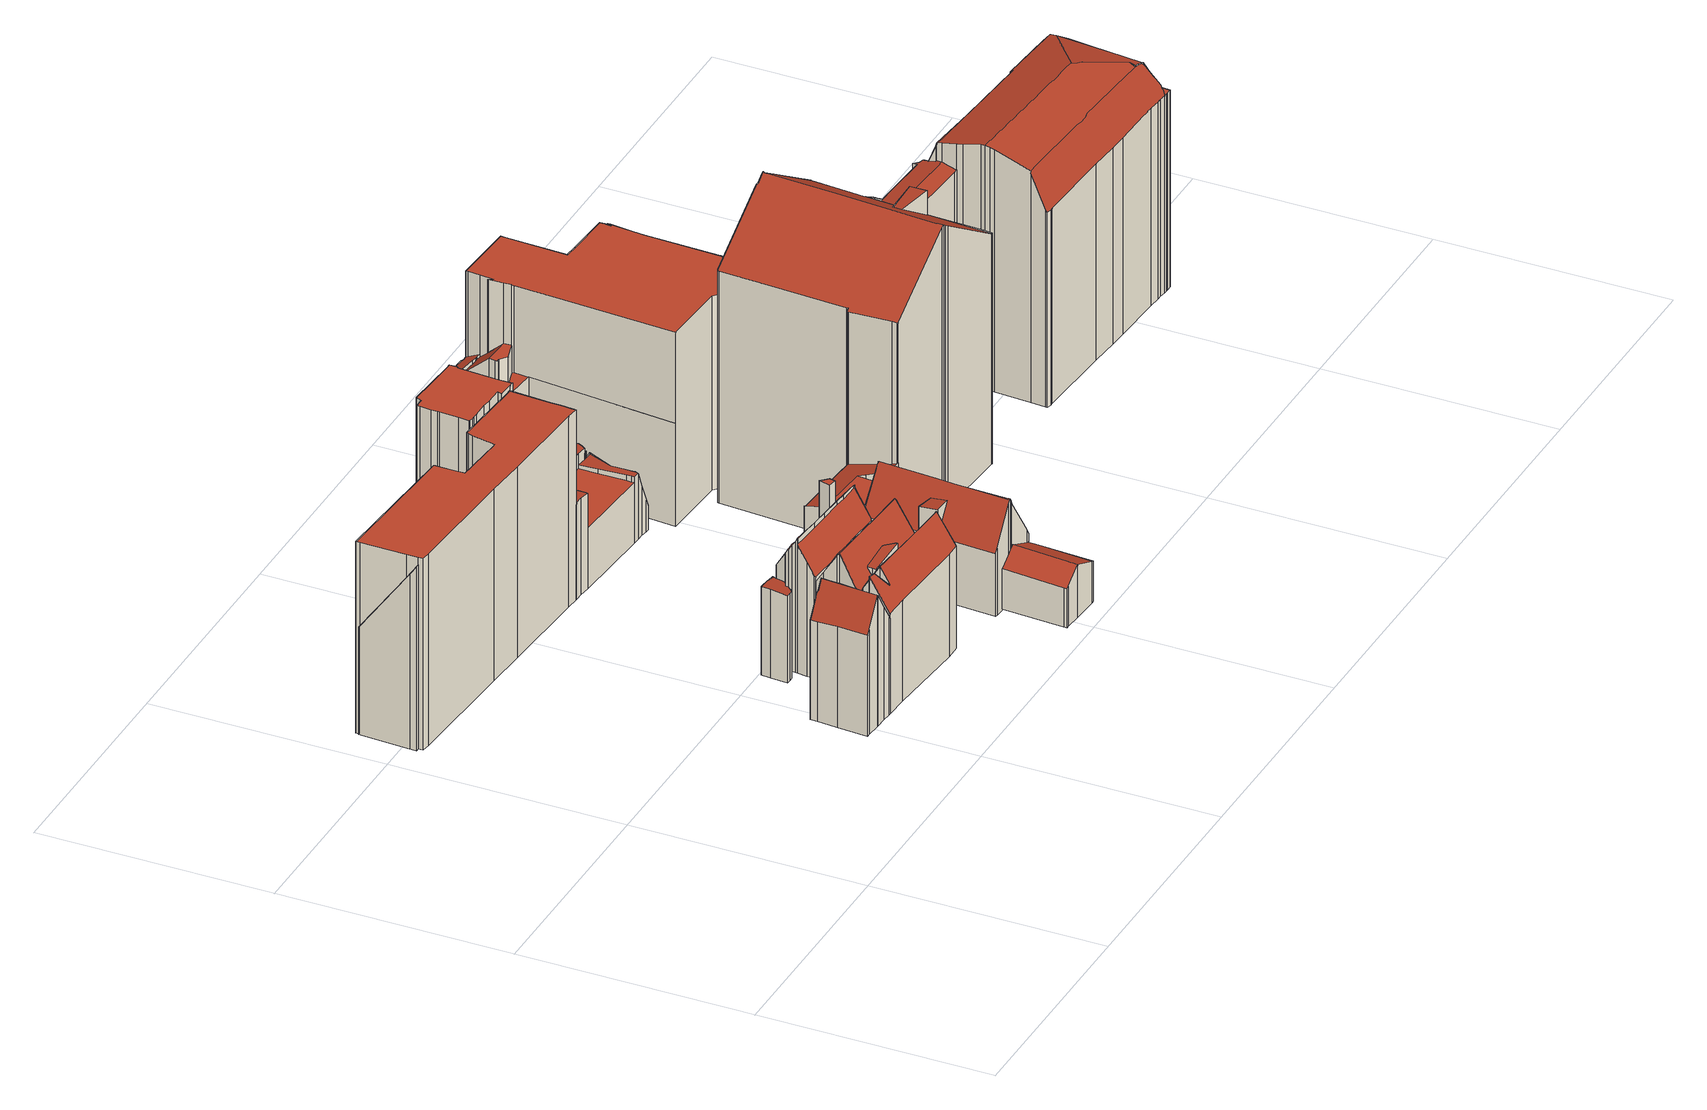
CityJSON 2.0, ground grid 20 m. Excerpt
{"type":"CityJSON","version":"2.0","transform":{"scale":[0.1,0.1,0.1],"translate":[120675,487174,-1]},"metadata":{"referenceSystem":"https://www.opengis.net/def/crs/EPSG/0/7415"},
"CityObjects":{
"building1":{"type":"Building","attributes":{"dak_type":"slanted","data_area":13.94,"data_coverage":0.795,"geconstateerd":false,"gid":17594524,"h_dak_50p":10.82,"h_dak_70p":11.38,"h_dak_max":12.12,"h_dak_min":8.92,"h_maaiveld":0.424,"kas_warenhuis":false,"lod11_replace":false,"ondergronds_type":"above ground","oorspronkelijkbouwjaar":1755,"pw_actueel":"yes","pw_bron":"ahn3","reconstructie_methode":"tudelft3d-geoflow","reconstruction_skipped":false,"rmse_lod12":1,"rmse_lod13":0.978,"rmse_lod22":0.0423,"rn":1,"status":"Pand in gebruik","t_run":55.13,"val3dity_codes_lod12":"[]","val3dity_codes_lod13":"[]","val3dity_codes_lod22":"[]"},"children":["building1-1"]},
"building1-1":{"type":"BuildingPart","parents":["building1"],"geometry":[{"type":"Solid","lod":"2.2","boundaries":[[[[0,1,2,3,4,5,6,7,8,9,10,11,12,13,14,15,16,17]],[[18,17,16,19]],[[20,2,1,21]],[[22,15,14,23]],[[19,16,15,22]],[[24,13,12,25]],[[26,0,17,18]],[[23,14,13,24]],[[27,9,8,28]],[[29,10,9,27]],[[30,11,10,29]],[[25,12,11,30]],[[28,8,7,31]],[[31,7,6,32]],[[32,6,5,33]],[[33,5,4,34]],[[34,4,3,35]],[[35,3,2,20]],[[21,1,0,26]],[[21,26,18,19,22,23,24,36,37,38,34,35,20]],[[27,28,31,32,33,34,38,37,36,24,25,30,29]]]],"semantics":{"surfaces":[{"type":"GroundSurface"},{"type":"WallSurface","on_footprint_edge":true},{"type":"RoofSurface"}],"values":[[0,1,1,1,1,1,1,1,1,1,1,1,1,1,1,1,1,1,1,2,2]]}}]},
"building2":{"type":"Building","attributes":{"dak_type":"slanted","data_area":24.64,"data_coverage":0.766,"geconstateerd":false,"gid":17594680,"h_dak_50p":10.71,"h_dak_70p":11.24,"h_dak_max":12.37,"h_dak_min":9.27,"h_maaiveld":0.429,"kas_warenhuis":false,"lod11_replace":false,"ondergronds_type":"above ground","oorspronkelijkbouwjaar":1755,"pw_actueel":"yes","pw_bron":"ahn3","reconstructie_methode":"tudelft3d-geoflow","reconstruction_skipped":false,"rmse_lod12":0.912,"rmse_lod13":0.94,"rmse_lod22":0.0716,"rn":1,"status":"Pand in gebruik","t_run":80.35,"val3dity_codes_lod12":"[]","val3dity_codes_lod13":"[]","val3dity_codes_lod22":"[]"},"children":["building2-1"]},
"building2-1":{"type":"BuildingPart","parents":["building2"],"geometry":[{"type":"Solid","lod":"2.2","boundaries":[[[[39,40,41,1,17,42,43,44,45,46,47,48,49,50,51,52,53,54,55]],[[56,48,47,57]],[[58,54,53,59]],[[60,17,1,61]],[[62,42,17,60]],[[59,53,52,63]],[[64,43,42,62]],[[65,44,43,64]],[[66,41,40,67]],[[67,40,39,68]],[[69,55,54,58]],[[63,52,51,70]],[[71,49,48,56]],[[61,1,41,66]],[[68,39,55,69]],[[57,47,46,72]],[[72,46,45,73]],[[70,51,50,74]],[[74,50,49,71]],[[73,45,44,65]],[[69,58,75,76,77,78,73,65,64,62,60,61,66,67,68]],[[73,78,77,76,75,58,59,63,70,74,71,56,57,72]]]],"semantics":{"surfaces":[{"type":"GroundSurface"},{"type":"WallSurface","on_footprint_edge":true},{"type":"RoofSurface"}],"values":[[0,1,1,1,1,1,1,1,1,1,1,1,1,1,1,1,1,1,1,1,2,2]]}}]},
"building3":{"type":"Building","attributes":{"dak_type":"slanted","data_area":178.9,"data_coverage":0.889,"geconstateerd":false,"gid":16992023,"h_dak_50p":17.46,"h_dak_70p":17.53,"h_dak_max":18.12,"h_dak_min":3.42,"h_maaiveld":0.477,"kas_warenhuis":false,"lod11_replace":false,"ondergronds_type":"above ground","oorspronkelijkbouwjaar":1896,"pw_actueel":"yes","pw_bron":"ahn3","reconstructie_methode":"tudelft3d-geoflow","reconstruction_skipped":false,"rmse_lod12":7,"rmse_lod13":1.28,"rmse_lod22":0.484,"rn":1,"status":"Pand in gebruik","t_run":254.71,"val3dity_codes_lod12":"[]","val3dity_codes_lod13":"[]","val3dity_codes_lod22":"[]"},"children":["building3-1"]},
"building3-1":{"type":"BuildingPart","parents":["building3"],"geometry":[{"type":"Solid","lod":"2.2","boundaries":[[[[79,80,81,82,83,84,85,86,87,88,89,90,91,92,93,94,95,96,97,98,99,100,101,102,103,104,105,106,107,108,109,110,111,112,113]],[[114,115,116,117]],[[118,91,90,119]],[[120,80,79,121]],[[122,123,124,125]],[[126,82,81,127]],[[128,102,101,129]],[[130,103,102,128,131]],[[132,85,84,133]],[[134,135,136,137]],[[129,101,100,138]],[[139,99,98,140]],[[141,83,82,126]],[[133,84,83,141]],[[142,106,105,143]],[[144,145,109,108,146]],[[143,105,104,147]],[[148,149,150,151]],[[149,152,153,154]],[[155,156,157,158]],[[156,92,91,118]],[[158,157,152,149,148]],[[159,160,161,162]],[[163,164,145,144]],[[165,166,88,87,167]],[[168,169,170,121,171]],[[127,81,80,120]],[[172,173,174,175]],[[167,87,86,176]],[[115,177,178,179]],[[179,178,180,181]],[[119,90,89,160,159]],[[182,111,110,183]],[[175,174,183,184]],[[184,183,110,109,145]],[[185,186,187]],[[186,185,188,180]],[[181,180,188,170,169]],[[117,116,169,168]],[[171,121,79,113,189]],[[189,113,112,190]],[[191,192,193,194]],[[195,196,192,191]],[[197,198,196,195]],[[199,107,106,142]],[[200,199,198,197]],[[146,108,107,199,200]],[[201,97,96,202]],[[203,140,98,97,201]],[[138,100,99,139]],[[131,128,204,205]],[[202,96,95,206]],[[194,193,135,134]],[[207,208,209,210]],[[211,210,209,164,163]],[[212,213,214,215,216]],[[217,218,213,212]],[[216,215,177,115,114]],[[190,112,111,182,219]],[[215,214,220,221]],[[222,223,173,172]],[[162,161,223,222]],[[224,225,226,227]],[[227,226,166,165]],[[160,89,88,166]],[[176,86,85,132]],[[154,153,228,229]],[[125,124,147,230]],[[151,150,210,211]],[[231,93,92,156,155]],[[229,228,208,207]],[[137,136,123,122]],[[221,220,225,224]],[[206,95,94,232]],[[233,234,218,217]],[[232,94,93,231]],[[219,182,234,233]],[[205,204,140,203]],[[230,147,104,103,130]],[[169,116,115,179,181]],[[215,221,224,227,165,167,235,236,187,186,180,178,177]],[[209,208,228,153,152,157,156,118,119,159,162,222,172,175,184,145,164]],[[148,151,211,163,144,146,200,197,195,191,194,134,137,122,125,230,130,131,205,203,201,202,206,232,231,155,158]],[[229,207,210,150,149,154]],[[123,136,135,193,192,196,198,199,142,143,147,124]],[[235,167,176,132,133,141,126,127,120,121,170,188,185,187,236]],[[233,217,212,216,114,117,168,171,189,190,219]],[[234,182,183,174,173,223,161,160,166,226,225,220,214,213,218]],[[129,138,139,140,204,128]]]],"semantics":{"surfaces":[{"type":"GroundSurface"},{"type":"WallSurface","on_footprint_edge":false},{"type":"WallSurface","on_footprint_edge":true},{"type":"RoofSurface"}],"values":[[0,1,2,2,1,2,2,2,2,1,2,2,2,2,2,2,2,1,1,1,2,1,1,1,2,1,2,1,2,1,1,2,2,1,2,1,1,1,1,2,2,1,1,1,2,1,2,2,2,2,1,2,1,1,1,1,1,1,2,1,1,1,1,1,2,2,1,1,1,2,1,1,1,2,1,2,1,1,2,3,3,3,3,3,3,3,3,3,3]]}}]},
"building4":{"type":"Building","attributes":{"dak_type":"slanted","data_area":28.45,"data_coverage":0.804,"geconstateerd":false,"gid":17594684,"h_dak_50p":10.54,"h_dak_70p":11.19,"h_dak_max":13.44,"h_dak_min":9.21,"h_maaiveld":0.404,"kas_warenhuis":false,"lod11_replace":false,"ondergronds_type":"above ground","oorspronkelijkbouwjaar":1755,"pw_actueel":"yes","pw_bron":"ahn3","reconstructie_methode":"tudelft3d-geoflow","reconstruction_skipped":false,"rmse_lod12":0.999,"rmse_lod13":0.945,"rmse_lod22":0.285,"rn":1,"status":"Pand in gebruik","t_run":86.19,"val3dity_codes_lod12":"[]","val3dity_codes_lod13":"[]","val3dity_codes_lod22":"[]"},"children":["building4-1"]},
"building4-1":{"type":"BuildingPart","parents":["building4"],"geometry":[{"type":"Solid","lod":"2.2","boundaries":[[[[50,237,238,239,240,241,242,243,244,245,246,247,248,249,250,251,252,53,52,253,254,51,255,256]],[[257,250,249,258]],[[259,248,247,260]],[[261,237,50,262]],[[262,50,256,263]],[[264,52,53,265]],[[260,247,246,266]],[[267,253,52,264]],[[268,252,251,269]],[[270,241,240,271]],[[271,240,239,272]],[[258,249,248,259]],[[273,254,253,267]],[[265,53,252,268]],[[269,251,250,257]],[[274,238,237,261]],[[275,276,277,278]],[[279,242,241,270]],[[266,246,245,280]],[[272,239,238,274]],[[281,282,283]],[[282,281,276,275]],[[284,244,243,285]],[[280,245,244,284]],[[285,243,242,279]],[[263,256,255,277]],[[286,287,288,289]],[[290,291,292]],[[289,288,291,290]],[[287,51,254,273]],[[278,277,255,51,287,286]],[[280,284,285,279,270,271,272,293,294,295,296,297,269,257,258,259,260,266]],[[289,290,292,283,282,275,278,286]],[[287,273,267,264,265,268,269,297,296,295,294,293,272,274,261,262,263,277,276,281,283,292,291,288]]]],"semantics":{"surfaces":[{"type":"GroundSurface"},{"type":"WallSurface","on_footprint_edge":true},{"type":"WallSurface","on_footprint_edge":false},{"type":"RoofSurface"}],"values":[[0,1,1,1,1,1,1,1,1,1,1,1,1,1,1,1,2,1,1,1,2,2,1,1,1,1,2,2,2,1,1,3,3,3]]}}]},
"building5":{"type":"Building","attributes":{"dak_type":"slanted","data_area":30.35,"data_coverage":0.818,"geconstateerd":false,"gid":17594682,"h_dak_50p":10.69,"h_dak_70p":11.35,"h_dak_max":13.3,"h_dak_min":2.97,"h_maaiveld":0.426,"kas_warenhuis":false,"lod11_replace":false,"ondergronds_type":"above ground","oorspronkelijkbouwjaar":1755,"pw_actueel":"yes","pw_bron":"ahn3","reconstructie_methode":"tudelft3d-geoflow","reconstruction_skipped":false,"rmse_lod12":2.22,"rmse_lod13":1.18,"rmse_lod22":0.0591,"rn":1,"status":"Pand in gebruik","t_run":97.93,"val3dity_codes_lod12":"[]","val3dity_codes_lod13":"[]","val3dity_codes_lod22":"[]"},"children":["building5-1"]},
"building5-1":{"type":"BuildingPart","parents":["building5"],"geometry":[{"type":"Solid","lod":"2.2","boundaries":[[[[298,299,300,301,302,303,304,305,306,307,308,248,309,245,242,310,311,312,313,314,315,316,317,318,319,320,321,322,323,324,325,326]],[[327,322,321,328]],[[329,323,322,327]],[[330,331,332,333]],[[334,308,307,332]],[[335,320,319,336]],[[337,310,242,338]],[[339,303,302,340]],[[341,304,303,339]],[[342,326,325,343]],[[333,332,307,306,344]],[[345,248,308,334]],[[346,347,348,349]],[[350,351,352,353]],[[354,317,316,355]],[[338,242,245,356]],[[357,355,316,315,358]],[[359,360,355,357]],[[361,309,248,345]],[[362,363,364,365]],[[366,313,312,367,368]],[[369,370,331,330]],[[336,319,318,371]],[[371,318,317,354]],[[372,314,313,366]],[[373,305,304,341,374]],[[344,306,305,373]],[[375,311,310,337]],[[365,364,376,377]],[[340,302,301,378]],[[368,367,379,380]],[[367,312,311,375]],[[381,382,383,384]],[[358,315,314,372]],[[380,379,363,362]],[[385,386,387,388]],[[353,352,360,359]],[[389,390,298,326,342]],[[351,391,390,389]],[[343,325,324,392]],[[393,300,299,394]],[[328,321,320,335]],[[392,324,323,329]],[[356,245,309,361]],[[395,396,397,398]],[[377,376,370,369]],[[374,341,386,385]],[[384,383,396,395]],[[378,301,300,393]],[[398,397,382,381]],[[388,387,347,346]],[[349,348,391,351,350]],[[394,299,298,390]],[[371,354,355,360,352,351,389,342,343,392,329,327,328,335,336]],[[375,337,338,356,361,345,334,332,331,370,376,364,363,379,367]],[[398,381,384,395]],[[378,393,394,390,391,348,347,387,386,341,339,340]],[[388,346,349,350,353,359,357,358,372,366,368,380,362,365,377,369,330,333,344,373,374,385],[397,396,383,382]]]],"semantics":{"surfaces":[{"type":"GroundSurface"},{"type":"WallSurface","on_footprint_edge":true},{"type":"WallSurface","on_footprint_edge":false},{"type":"RoofSurface"}],"values":[[0,1,1,2,1,1,1,1,1,1,1,1,2,2,1,1,1,2,1,2,1,2,1,1,1,1,1,1,2,1,2,1,2,1,2,2,2,1,2,1,1,1,1,1,2,2,2,2,1,2,2,2,1,3,3,3,3,3]]}}]},
"building6":{"type":"Building","attributes":{"dak_type":"slanted","data_area":19.92,"data_coverage":0.854,"geconstateerd":false,"gid":16992009,"h_dak_50p":4.71,"h_dak_70p":4.94,"h_dak_max":5.35,"h_dak_min":4.02,"h_maaiveld":0.492,"kas_warenhuis":false,"lod11_replace":false,"ondergronds_type":"above ground","oorspronkelijkbouwjaar":1005,"pw_actueel":"yes","pw_bron":"ahn3","reconstructie_methode":"tudelft3d-geoflow","reconstruction_skipped":false,"rmse_lod12":0.386,"rmse_lod13":0.389,"rmse_lod22":0.0401,"rn":1,"status":"Pand in gebruik","t_run":46.95,"val3dity_codes_lod12":"[]","val3dity_codes_lod13":"[]","val3dity_codes_lod22":"[]"},"children":["building6-1"]},
"building6-1":{"type":"BuildingPart","parents":["building6"],"geometry":[{"type":"Solid","lod":"2.2","boundaries":[[[[399,400,401,402,403,404,405,406,407,408,409]],[[410,401,400,411]],[[412,407,406,413]],[[414,404,403,415]],[[416,402,401,417]],[[418,405,404,414]],[[419,399,409,420]],[[413,406,405,418]],[[420,409,408,421]],[[421,408,407,412]],[[415,403,402,416]],[[411,400,399,419]],[[417,401,410]],[[411,422,423,418,414,415,416,417,410]],[[411,419,420,421,412,413,418,423,422]]]],"semantics":{"surfaces":[{"type":"GroundSurface"},{"type":"WallSurface","on_footprint_edge":true},{"type":"RoofSurface"}],"values":[[0,1,1,1,1,1,1,1,1,1,1,1,1,2,2]]}}]},
"building7":{"type":"Building","attributes":{"dak_type":"slanted","data_area":48.65,"data_coverage":0.814,"geconstateerd":false,"gid":17594686,"h_dak_50p":7.77,"h_dak_70p":8.38,"h_dak_max":9.61,"h_dak_min":5.17,"h_maaiveld":0.403,"kas_warenhuis":false,"lod11_replace":false,"ondergronds_type":"above ground","oorspronkelijkbouwjaar":1005,"pw_actueel":"yes","pw_bron":"ahn3","reconstructie_methode":"tudelft3d-geoflow","reconstruction_skipped":false,"rmse_lod12":1.32,"rmse_lod13":1.3,"rmse_lod22":0.0821,"rn":1,"status":"Pand in gebruik","t_run":85.35,"val3dity_codes_lod12":"[]","val3dity_codes_lod13":"[]","val3dity_codes_lod22":"[]"},"children":["building7-1"]},
"building7-1":{"type":"BuildingPart","parents":["building7"],"geometry":[{"type":"Solid","lod":"2.2","boundaries":[[[[424,425,426,427,428,429,430,431,432,433,434,435,436,437,438,439,440,441,442]],[[443,436,435,444]],[[445,439,438,446]],[[447,440,439,445]],[[448,430,429,449]],[[449,429,428,450]],[[451,438,437,452]],[[453,442,441,454]],[[455,432,431,456]],[[456,431,430,448]],[[446,438,451]],[[457,427,426,458]],[[459,460,461]],[[444,435,434,462]],[[452,437,436,443]],[[463,464,462,465]],[[466,432,455]],[[450,428,427,457]],[[467,425,424,468]],[[468,424,442,453]],[[469,433,432,466]],[[465,462,434,433,469,470]],[[470,469,460,459]],[[464,463,471]],[[458,426,425,467]],[[454,441,440,447]],[[472,473,474,449,450,457,458,467,468,453,454,447,445,446,475,476,477,478]],[[470,459,461,471,463,465]],[[474,473,472,478,477,476,475,446,451,452,443,444,462,464,471,461,460,469,466,455,456,448,449]]]],"semantics":{"surfaces":[{"type":"GroundSurface"},{"type":"WallSurface","on_footprint_edge":true},{"type":"WallSurface","on_footprint_edge":false},{"type":"RoofSurface"}],"values":[[0,1,1,1,1,1,1,1,1,1,1,1,2,1,1,2,1,1,1,1,1,1,2,2,1,1,3,3,3]]}}]},
"building8":{"type":"Building","attributes":{"dak_type":"slanted","data_area":25.78,"data_coverage":0.827,"geconstateerd":false,"gid":16992025,"h_dak_50p":10.19,"h_dak_70p":10.31,"h_dak_max":11.01,"h_dak_min":10.07,"h_maaiveld":0.116,"kas_warenhuis":false,"lod11_replace":false,"ondergronds_type":"above ground","oorspronkelijkbouwjaar":1005,"pw_actueel":"yes","pw_bron":"ahn3","reconstructie_methode":"tudelft3d-geoflow","reconstruction_skipped":false,"rmse_lod12":0.284,"rmse_lod13":0.303,"rmse_lod22":0.312,"rn":1,"status":"Pand in gebruik","t_run":86.21,"val3dity_codes_lod12":"[]","val3dity_codes_lod13":"[]","val3dity_codes_lod22":"[]"},"children":["building8-1"]},
"building8-1":{"type":"BuildingPart","parents":["building8"],"geometry":[{"type":"Solid","lod":"2.2","boundaries":[[[[479,480,481,482,483,484,485,486,487,488,489,490,491,492,493,494,495,496,497,498,499,500,501,502,503]],[[504,488,487,505]],[[506,497,496,507]],[[508,490,489,509]],[[509,489,488,504]],[[507,496,495,510]],[[511,501,500,512]],[[513,499,498,514]],[[515,491,490,508]],[[510,495,494,516]],[[516,494,493,517]],[[518,479,503,519]],[[519,503,502,520]],[[521,481,480,522]],[[514,498,497,506]],[[520,502,501,511]],[[523,483,482,524]],[[522,480,479,518]],[[525,484,483,523]],[[526,486,485,527]],[[528,492,491,515]],[[517,493,492,528]],[[505,487,486,526]],[[524,482,481,521]],[[512,500,499,513]],[[527,485,484,525]],[[505,526,527,525,523,524,521,522,518,519,520,511,512,513,514,506,507,510,516,517,528,515,508,509,504]]]],"semantics":{"surfaces":[{"type":"GroundSurface"},{"type":"WallSurface","on_footprint_edge":true},{"type":"RoofSurface"}],"values":[[0,1,1,1,1,1,1,1,1,1,1,1,1,1,1,1,1,1,1,1,1,1,1,1,1,1,2]]}}]},
"building9":{"type":"Building","attributes":{"dak_type":"slanted","data_area":270.17,"data_coverage":0.927,"geconstateerd":false,"gid":16992040,"h_dak_50p":17.23,"h_dak_70p":17.31,"h_dak_max":17.81,"h_dak_min":3.64,"h_maaiveld":0.07,"kas_warenhuis":false,"lod11_replace":false,"ondergronds_type":"above ground","oorspronkelijkbouwjaar":1005,"pw_actueel":"yes","pw_bron":"ahn3","reconstructie_methode":"tudelft3d-geoflow","reconstruction_skipped":false,"rmse_lod12":7.66,"rmse_lod13":0.805,"rmse_lod22":0.364,"rn":1,"status":"Pand in gebruik","t_run":416.21,"val3dity_codes_lod12":"[]","val3dity_codes_lod13":"[]","val3dity_codes_lod22":"[]"},"children":["building9-1"]},
"building9-1":{"type":"BuildingPart","parents":["building9"],"geometry":[{"type":"Solid","lod":"2.2","boundaries":[[[[529,530,531,498,532,533,534,535,536,493,537,538,539,540,541,542,543,544,545,546,547,548,549,550,551,552,553,554,555,556,557,558,559,560,561,562,563,564,565]],[[566,567,568,569]],[[570,571,569,572]],[[573,544,543,574]],[[575,545,544,573]],[[576,577,578,579]],[[580,542,541,581]],[[582,538,537,583]],[[584,532,498,585]],[[586,560,559,587]],[[588,589,590,591]],[[592,547,546,593]],[[594,553,552,595]],[[596,551,550,597]],[[598,535,534,599]],[[600,531,530,601]],[[585,498,531,600]],[[591,590,602,603]],[[604,605,606,607]],[[608,609,605,604]],[[581,541,540,609,608]],[[610,556,555,611]],[[612,554,553,594]],[[611,555,554,612]],[[595,552,551,596]],[[587,559,558,613]],[[613,558,557,614]],[[615,610,616,617]],[[614,557,556,610,615]],[[618,562,561,619]],[[620,621,622,623]],[[624,625,546,545,575]],[[626,627,628,629]],[[630,493,536,627,626]],[[607,606,631,632,633]],[[633,632,634,635]],[[627,536,535,598]],[[636,637,638,639]],[[640,641,642,643]],[[644,645,646,647]],[[648,649,650,651]],[[652,653,654,655]],[[656,618,649,648]],[[657,658,659,660]],[[661,662,663,664,665]],[[666,667,631,606]],[[668,669,670,671]],[[672,673,653,652]],[[603,602,674,675]],[[676,677,678,679]],[[680,529,565,681]],[[682,683,684,685]],[[623,622,683,682]],[[664,663,686,687]],[[665,664,688,689]],[[690,691,692,693]],[[694,695,691,690]],[[599,534,533,696,697]],[[619,561,560,586]],[[693,692,698,699,700]],[[689,688,621,620]],[[701,702,703,704]],[[705,548,547,592]],[[696,533,532,584]],[[579,578,698,692]],[[629,628,706,707]],[[583,537,493,630]],[[643,642,708,709]],[[709,708,645,644]],[[710,564,563,711]],[[660,659,712,713]],[[685,684,714,712]],[[715,716,677,676]],[[713,712,714,716,715]],[[593,546,625]],[[655,654,625,624]],[[717,718,719,720,721]],[[572,569,568,669,668]],[[722,723,704,724]],[[617,616,589,588]],[[681,565,564,710]],[[725,726,658,657]],[[707,706,727,728]],[[635,634,695,694]],[[697,696,729,730]],[[700,699,601,731]],[[730,729,577,576]],[[574,543,542,580]],[[675,674,662,661]],[[721,720,571,570]],[[720,719,637,636]],[[647,646,567,566]],[[597,550,549,670]],[[724,704,703,673,672]],[[671,670,549,548,705]],[[723,732,702,701]],[[679,678,732,723,722]],[[651,650,726,725]],[[711,563,562,618,656]],[[687,686,718,717]],[[639,638,641,640]],[[609,540,539,733]],[[733,539,538,582]],[[728,727,667,666]],[[731,601,530,529,680]],[[659,658,726,650,649,618,619,586,587,613,614,615,617,588,591,603,675,661,665,689,620,623,682,685,712]],[[687,717,721,570,572,668,671,705,592,593,625,654,653,673,703,702,732,678,677,716,714,684,683,622,621,688,664]],[[573,574,580,581,608,604,607,633,635,694,690,693,700,731,680,681,710,711,656,648,651,725,657,660,713,715,676,679,722,724,672,652,655,624,575]],[[719,718,686,663,662,674,602,590,589,616,610,611,612,594,595,596,597,670,669,568,567,646,645,708,642,641,638,637]],[[598,599,697,730,576,579,692,691,695,734,735]],[[577,729,696,584,585,600,601,699,698,578]],[[709,644,647,566,569,571,720,636,639,640,643]],[[723,701,704]],[[667,727,706,628,627,598,735,734,695,634,632,631]],[[606,605,609,733,582,583,630,626,629,707,728,666]]]],"semantics":{"surfaces":[{"type":"GroundSurface"},{"type":"WallSurface","on_footprint_edge":false},{"type":"WallSurface","on_footprint_edge":true},{"type":"RoofSurface"}],"values":[[0,1,1,2,2,1,2,2,2,2,1,2,2,2,2,2,2,1,1,1,2,2,2,2,2,2,2,1,2,2,1,2,1,2,1,1,2,1,1,1,1,1,1,1,1,1,1,1,1,1,2,1,1,1,1,1,1,2,2,1,1,1,2,2,1,1,2,1,1,2,1,1,1,1,2,1,1,1,1,1,2,1,1,1,1,1,1,2,1,1,1,1,2,1,2,1,1,1,2,1,1,2,2,1,2,3,3,3,3,3,3,3,3,3,3]]}}]},
"building10":{"type":"Building","attributes":{"dak_type":"horizontal","data_area":21.22,"data_coverage":0.754,"geconstateerd":false,"gid":16992031,"h_dak_50p":3.79,"h_dak_70p":3.82,"h_dak_max":3.98,"h_dak_min":3.59,"h_maaiveld":0.719,"kas_warenhuis":false,"lod11_replace":false,"ondergronds_type":"above ground","oorspronkelijkbouwjaar":1005,"pw_actueel":"yes","pw_bron":"ahn3","reconstructie_methode":"tudelft3d-geoflow","reconstruction_skipped":false,"rmse_lod12":0.0728,"rmse_lod13":0.0769,"rmse_lod22":0.0508,"rn":1,"status":"Pand in gebruik","t_run":37.95,"val3dity_codes_lod12":"[]","val3dity_codes_lod13":"[]","val3dity_codes_lod22":"[]"},"children":["building10-1"]},
"building10-1":{"type":"BuildingPart","parents":["building10"],"geometry":[{"type":"Solid","lod":"2.2","boundaries":[[[[736,737,738,739,740,741,742,743,744,745,746,747]],[[748,747,746,749]],[[750,736,747,748]],[[749,746,745,751]],[[752,738,737,753]],[[754,739,738,752]],[[755,741,740,756]],[[757,744,743,758]],[[751,745,744,757]],[[758,743,742,759]],[[756,740,739,754]],[[759,742,741,755]],[[753,737,736,750]],[[753,750,748,749,751,757,758,759,755,756,754,752]]]],"semantics":{"surfaces":[{"type":"GroundSurface"},{"type":"WallSurface","on_footprint_edge":true},{"type":"RoofSurface"}],"values":[[0,1,1,1,1,1,1,1,1,1,1,1,1,2]]}}]},
"building11":{"type":"Building","attributes":{"dak_type":"slanted","data_area":459.27,"data_coverage":0.87,"geconstateerd":false,"gid":16983691,"h_dak_50p":20.69,"h_dak_70p":21.79,"h_dak_max":25.21,"h_dak_min":4.15,"h_maaiveld":-0.739,"kas_warenhuis":false,"lod11_replace":false,"ondergronds_type":"above ground","oorspronkelijkbouwjaar":1876,"pw_actueel":"yes","pw_bron":"ahn3","reconstructie_methode":"tudelft3d-geoflow","reconstruction_skipped":false,"rmse_lod12":4.57,"rmse_lod13":1.76,"rmse_lod22":0.534,"rn":1,"status":"Pand in gebruik","t_run":799.63,"val3dity_codes_lod12":"[]","val3dity_codes_lod13":"[]","val3dity_codes_lod22":"[]"},"children":["building11-1"]},
"building11-1":{"type":"BuildingPart","parents":["building11"],"geometry":[{"type":"Solid","lod":"2.2","boundaries":[[[[760,761,762,763,764,765,766,767,768,769,770,771,772,773,774,775,776,777,778,779,780,781,782,783,784,785,786,787,788,789,790,791,792,793,794,795,796,797,798,799,800,801,802,803,804,805,806,807,808,809,810,811,812,813,814,815,816,817,818,819,820,821,822,823,824,825,826,827,828,829,830,831,832,833,834,835,836,837,838,839,840,841,842]],[[843,831,830,844]],[[845,809,808,846]],[[847,848,849,850]],[[851,789,852]],[[853,854,855,851,852]],[[856,775,774,857]],[[858,785,784,859]],[[860,794,793,861]],[[862,792,791,863,864]],[[861,793,792,862]],[[865,816,815,866]],[[867,816,865]],[[868,825,824,869]],[[870,871,872]],[[873,768,767,871,870]],[[874,776,775,856]],[[875,876,877]],[[878,879,880,881]],[[882,883,884]],[[885,812,811,886,887]],[[850,849,888,889]],[[890,891,803,802,888]],[[892,818,817,893]],[[894,821,820,895]],[[889,888,802,801,896]],[[897,796,795,898]],[[899,814,813,900]],[[901,819,818,892]],[[893,817,816,867]],[[896,801,800,902]],[[903,798,797,904]],[[905,822,821,894]],[[895,820,819,901]],[[902,800,799,906]],[[906,799,798,903]],[[907,808,807,908]],[[909,910,911]],[[912,913,914,915]],[[916,823,822,905]],[[869,824,823,916]],[[852,789,788,917]],[[918,787,786,919]],[[920,921,922,923]],[[863,791,790,924]],[[925,926,927,928,929]],[[930,931,840,839,932,933]],[[934,764,763,935]],[[864,863,936,937,938]],[[939,826,825,868]],[[940,941,942,943]],[[944,836,835,945]],[[946,947,948,949]],[[904,797,796,897]],[[859,784,950]],[[951,952,953]],[[954,955,956]],[[957,958,872,959]],[[881,880,960]],[[961,773,772,962]],[[963,964,961]],[[965,944,927,926]],[[966,837,836,944,965]],[[967,834,833,968]],[[866,815,814,899]],[[969,769,768,873]],[[970,771,770,971]],[[971,770,769,969]],[[883,882,941,940]],[[972,973,855,854]],[[943,942,854,853]],[[924,790,789,851]],[[974,975,976]],[[977,978,979,975,974]],[[917,788,787,918]],[[846,808,907]],[[900,813,812,885]],[[955,954,980,981]],[[981,980,879,878]],[[886,811,810,982]],[[983,806,805,984]],[[982,810,809,845]],[[933,932,985,986]],[[987,782,781,988]],[[989,783,782,987]],[[990,841,840,931]],[[975,979,910,909]],[[991,992,993,994]],[[929,928,992,991]],[[995,996,997]],[[998,999,997]],[[986,985,911]],[[931,930,1000]],[[1001,1002,1003,1004]],[[1005,765,764,934]],[[919,786,785,858]],[[950,784,783,989]],[[1006,1007,1008]],[[1009,1010,1011,1012]],[[1013,762,761,1014]],[[932,839,838,1015]],[[935,763,762,1013]],[[952,951,1016,1017]],[[1018,778,777,1019]],[[1019,777,776,874]],[[1014,761,760,1007,1006]],[[1007,760,842,1020]],[[1012,1011,1008]],[[1021,1022,1010,1009]],[[1017,1016,1022,1021]],[[871,767,766,1023]],[[1024,1025,1026,1027,996,995]],[[1028,827,826,939]],[[1029,1030,828,827,1028]],[[1031,829,828,1030]],[[996,1027,1032,1033]],[[1034,1035,1026,1025]],[[915,914,999,998]],[[938,937,913,912]],[[937,936,1036,1037]],[[984,805,804,1038]],[[1037,1036,973,972]],[[1039,779,778,1018]],[[1002,1001,1000]],[[1040,780,779,1039]],[[994,993,1025,1024]],[[968,833,832,1041,1042]],[[908,807,806,983]],[[1043,1044,978,977]],[[1004,1003,1044,1043]],[[1015,838,837,966]],[[898,795,794,860]],[[857,774,773,961]],[[1045,1046,1047,876,875]],[[1048,1049,1050,1051]],[[876,1047,958,957]],[[962,772,771,970]],[[1052,1023,766,765,1005]],[[964,963,1046,1045]],[[1033,1032,1030,1029]],[[844,830,829,1031]],[[923,922,1035,1034]],[[1042,1041,921,920]],[[1041,832,831,843]],[[1053,1054,884]],[[887,886,1055,1056]],[[1054,1053,926,925]],[[1057,1058,1059]],[[1058,1057,947,946]],[[1056,1055,848,847]],[[1060,1061,1062]],[[1063,1064,1065]],[[1061,1060,1064,1063]],[[949,948,891,890]],[[1038,804,803,891]],[[1066,1067,1049,1048]],[[1051,1050,1023,1052]],[[988,781,780,1040]],[[1020,842,841,990]],[[945,835,834,967]],[[860,861,862,864,938,912,915,998,997,996,1033,1029,1028,939,868,869,916,905,894,895,1068,1069,1070,1071,1072,902,906,903,904,897,898],[1064,1060,1062,1065]],[[1073,1074,1075,1076,1077,956,955,981,878,881,1078,1079]],[[1080,1081,1082,1083,1084,1085,1086,1087,1075,1074,1088,1089,1090,977,974,976,1091,1092,940,943,853,852,917,918,1093]],[[929,991,994,1024,995,997,999,914,1094,1095,942,941,882,884,1054,925]],[[1012,1008,1007,1020,990,931,1000,1001,1004,1043,977,1090,1089,1096,1097,1098]],[[959,872,871,1023,1050,1049,1067,1066,1099,953,952,1017,1021,1009,1012,1098,1097,1096,1089,1088,1074,1073,1079,1078,881,960,877,876,957]],[[1026,1035,922,921,1041,843,844,1031,1030,1032,1027]],[[937,1037,972,854,942,1095,1094,914,913]],[[863,924,851,855,973,1036,936]],[[1083,1082,1081,1080,1093,918,919,858,859,1100,1101,1102,1103,1104,1105,1106,1107,1108,954,956,1077,1076,1075,1087,1086,1085,1084]],[[908,983,984,1038,891,948,947,1057,1059,1109,1110]],[[1109,1059,1058,946,949,890,888,849,848,1055,886,982,845,846,907,908,1110]],[[1044,1003,1002,1000,930,933,986,911,910,979,978]],[[988,1040,1039,1018,1019,874,856,857,961,964,1045,875,877,960,880,879,980,954,1108,1107,1106,1105,1104,1103,1102,1101,1100,859,950,989,987]],[[872,958,1047,1046,963,961,962,970,971,969,873,870]],[[953,1099,1066,1048,1051,1052,1005,934,935,1013,1014,1006,1008,1011,1010,1022,1016,951]],[[975,909,911,985,932,1015,966,965,926,1053,884,883,940,1092,1091,976]],[[1056,847,850,889,896,902,1072,1071,1070,1069,1068,895,901,892,893,867,865,866,899,900,885,887]],[[1061,1063,1065,1062]],[[945,967,968,1042,920,923,1034,1025,993,992,928,927,944]]]],"semantics":{"surfaces":[{"type":"GroundSurface"},{"type":"WallSurface","on_footprint_edge":true},{"type":"WallSurface","on_footprint_edge":false},{"type":"RoofSurface"}],"values":[[0,1,1,2,1,2,1,1,1,1,1,1,1,1,2,1,1,2,2,2,1,2,1,1,1,1,1,1,1,1,1,1,1,1,1,1,1,2,2,1,1,1,1,2,1,2,1,1,2,1,2,1,2,1,1,2,2,2,2,1,2,2,1,1,1,1,1,1,2,2,2,1,2,2,1,1,1,2,2,1,1,1,2,1,1,1,2,2,2,2,2,2,2,2,1,1,1,2,2,1,1,1,2,1,1,1,1,2,2,2,1,2,1,1,1,2,2,2,2,2,1,2,1,2,1,2,1,1,2,2,1,1,1,2,2,2,1,1,2,2,1,2,2,1,2,2,2,2,2,2,2,2,2,2,1,2,2,1,1,1,3,3,3,3,3,3,3,3,3,3,3,3,3,3,3,3,3,3,3,3]]}}]}
},
"vertices":[
[210,85,14],[210,80,14],[208,80,14],[200,81,14],[190,81,14],[189,81,14],[177,82,14],[174,82,14],[176,108,14],[177,125,14],[177,131,14],[188,131,14],[190,130,14],[194,130,14],[212,129,14],[214,129,14],[213,126,14],[211,98,14],[211,98,99],[213,126,99],[208,80,102],[210,80,99],[214,129,99],[212,129,101],[194,130,131],[190,130,124],[210,85,99],[177,125,103],[176,108,104],[177,131,103],[188,131,120],[174,82,104],[177,82,108],[189,81,130],[190,81,131],[200,81,115],[193,120,131],[193,115,131],[191,94,131],
[314,74,14],[301,74,14],[230,79,14],[218,97,14],[225,89,14],[226,88,14],[227,97,14],[227,103,14],[227,104,14],[227,105,14],[228,111,14],[228,112,14],[285,109,14],[316,107,14],[317,107,14],[315,91,14],[314,75,14],[227,105,118],[227,104,119],[315,91,131],[317,107,105],[211,98,131],[210,80,103],[218,97,130],[316,107,105],[225,89,119],[226,88,118],[230,79,104],[301,74,105],[314,74,105],[314,75,107],[285,109,105],[228,111,108],[227,103,121],[227,97,131],[228,112,106],[314,91,131],[277,93,131],[248,95,131],[228,97,131],
[356,411,15],[365,411,15],[368,411,15],[368,400,15],[364,361,15],[364,354,15],[361,354,15],[355,355,15],[349,355,15],[343,355,15],[270,360,15],[260,361,15],[253,361,15],[252,361,15],[241,362,15],[160,367,15],[123,369,15],[20,375,15],[13,376,15],[13,380,15],[10,380,15],[10,386,15],[12,429,15],[13,429,15],[13,432,15],[136,425,15],[145,424,15],[187,422,15],[188,422,15],[250,418,15],[255,418,15],[275,416,15],[339,412,15],[342,412,15],[352,412,15],[352,401,82],[352,401,78],[354,404,78],[354,404,82],[253,361,101],[260,361,101],[365,411,44],[356,411,68],[136,423,185],[136,423,101],[136,424,101],[136,424,185],[368,400,36],[368,411,36],[13,429,111],[12,429,111],[13,432,186],[13,429,186],[361,354,44],[364,354,37],[136,399,185],[136,399,101],[136,405,101],[136,405,185],[10,386,171],[10,380,179],[13,380,179],[364,361,37],[187,422,100],[145,424,101],[255,418,185],[255,418,101],[250,418,185],[136,425,101],[252,365,185],[252,365,126],[253,375,126],[253,375,185],[252,365,101],[253,365,101],[253,365,126],[252,361,185],[252,361,101],[252,363,101],[252,363,185],[270,360,100],[270,360,69],[271,362,69],[271,362,100],[255,416,185],[255,416,101],[343,355,74],[343,355,69],[349,355,74],[356,408,82],[356,408,78],[356,408,68],[356,411,82],[273,391,100],[273,391,69],[275,415,69],[275,415,100],[355,355,59],[352,401,72],[353,401,72],[353,401,78],[355,401,72],[355,401,78],[339,412,69],[275,416,69],[275,416,100],[361,401,53],[361,401,73],[351,379,73],[355,401,67],[352,412,82],[342,412,82],[182,396,185],[182,396,100],[179,396,100],[179,396,185],[186,416,185],[186,416,100],[187,420,185],[187,420,100],[188,422,100],[188,422,185],[13,376,186],[20,375,186],[13,380,186],[13,390,165],[13,390,186],[123,369,186],[262,386,126],[262,386,101],[253,383,101],[253,383,126],[253,383,185],[332,402,81],[332,402,69],[343,402,69],[343,402,72],[343,402,82],[337,409,81],[337,409,69],[339,412,81],[343,386,69],[343,386,73],[271,370,100],[271,370,69],[343,362,74],[343,362,69],[343,358,69],[343,358,74],[261,367,101],[261,367,126],[136,425,185],[241,362,185],[160,367,185],[338,411,81],[338,411,69],[350,358,74],[350,359,74],
[228,116,14],[228,117,14],[232,133,14],[229,133,14],[230,145,14],[231,152,14],[236,152,14],[261,151,14],[263,150,14],[292,149,14],[316,147,14],[319,147,14],[319,139,14],[318,132,14],[318,127,14],[318,126,14],[310,107,14],[287,109,14],[251,111,14],[245,111,14],[318,132,123],[319,139,112],[319,147,100],[316,147,100],[228,116,105],[228,112,99],[245,111,99],[316,107,100],[317,107,100],[292,149,100],[310,107,100],[318,126,130],[318,127,131],[230,145,111],[229,133,131],[232,133,131],[287,109,100],[228,117,105],[251,114,111],[251,114,103],[251,111,99],[251,111,111],[231,152,100],[263,150,100],[251,118,110],[251,118,111],[252,119,111],[261,151,100],[236,152,100],[285,109,115],[285,109,100],[285,110,101],[285,110,115],[285,111,115],[285,111,103],[279,119,114],[251,131,131],[257,131,131],[263,130,131],[271,130,131],[281,129,131],
[236,190,14],[297,186,14],[303,186,14],[309,186,14],[321,185,14],[322,185,14],[322,184,14],[321,164,14],[321,163,14],[321,162,14],[320,148,14],[291,149,14],[231,153,14],[231,159,14],[232,168,14],[232,169,14],[232,172,14],[233,177,14],[229,174,14],[227,172,14],[225,170,14],[223,168,14],[220,168,14],[216,168,14],[217,183,14],[218,191,14],[220,191,14],[228,191,14],[234,190,14],[217,183,93],[216,168,92],[218,191,93],[320,162,132],[320,162,130],[321,162,130],[321,162,132],[320,148,107],[220,168,92],[223,168,92],[231,153,105],[231,152,104],[322,185,41],[321,185,41],[322,184,42],[234,190,92],[228,191,92],[321,163,131],[319,147,105],[302,184,100],[302,184,44],[299,185,44],[299,185,100],[236,187,103],[236,187,91],[234,179,91],[234,179,116],[227,172,91],[229,174,91],[263,150,104],[229,174,124],[233,177,120],[229,176,121],[229,176,91],[291,149,105],[259,166,133],[259,166,129],[274,165,129],[274,165,133],[232,169,131],[232,168,128],[232,168,134],[304,163,133],[304,163,129],[225,170,92],[232,172,128],[321,164,129],[322,184,99],[231,159,115],[294,164,129],[294,164,133],[309,186,42],[233,168,128],[233,168,134],[298,172,142],[298,172,119],[306,171,120],[306,171,142],[321,184,100],[321,184,42],[309,184,43],[309,184,100],[236,190,92],[236,190,48],[236,187,50],[220,191,93],[303,186,42],[297,186,43],[307,176,142],[307,176,113],[301,182,104],[301,182,142],
[379,66,15],[394,65,15],[419,63,15],[419,58,15],[416,8,15],[414,8,15],[391,9,15],[376,10,15],[374,10,15],[374,13,15],[377,66,15],[419,63,52],[394,65,63],[374,10,50],[376,10,51],[414,8,52],[416,8,51],[419,58,51],[419,63,51],[391,9,62],[379,66,52],[377,66,51],[374,13,50],[394,63,63],[391,11,62],
[419,65,14],[419,63,14],[415,63,14],[393,65,14],[392,65,14],[390,65,14],[388,65,14],[369,66,14],[367,66,14],[370,116,14],[371,132,14],[374,178,14],[374,180,14],[376,180,14],[397,178,14],[398,178,14],[422,177,14],[426,176,14],[426,172,14],[374,180,69],[374,178,69],[398,178,104],[397,178,105],[422,177,66],[388,65,103],[390,65,106],[392,65,103],[397,178,104],[376,180,73],[426,172,59],[426,176,59],[367,66,71],[369,66,74],[393,65,100],[415,63,65],[371,116,94],[371,116,72],[385,115,94],[371,132,70],[372,132,92],[372,132,72],[371,132,92],[367,66,70],[419,63,59],[419,65,59],[370,116,70],[370,116,94],[386,129,92],[392,105,105],[390,67,106],[390,66,106],[397,177,105],[397,173,105],[394,128,105],[393,114,105],
[318,475,11],[313,475,11],[311,475,11],[308,476,11],[307,476,11],[308,485,11],[309,502,11],[309,503,11],[309,509,11],[310,518,11],[310,521,11],[318,521,11],[320,526,11],[368,523,11],[372,523,11],[372,521,11],[372,517,11],[371,515,11],[369,480,11],[369,469,11],[365,469,11],[352,470,11],[353,474,11],[338,474,11],[331,475,11],[310,518,112],[309,509,112],[369,480,112],[371,515,112],[318,521,112],[310,521,112],[372,517,112],[353,474,112],[352,470,112],[365,469,112],[369,469,112],[320,526,112],[372,521,112],[372,523,112],[318,475,112],[331,475,112],[338,474,112],[311,475,112],[313,475,112],[307,476,112],[308,476,112],[308,485,112],[309,503,112],[309,502,112],[368,523,112],
[441,337,11],[383,340,11],[393,467,11],[369,474,11],[369,481,11],[369,484,11],[370,489,11],[371,514,11],[374,523,11],[391,522,11],[393,521,11],[397,521,11],[449,518,11],[452,518,11],[452,514,11],[449,461,11],[460,460,11],[500,458,11],[501,457,11],[502,457,11],[518,456,11],[583,452,11],[581,424,11],[579,378,11],[578,368,11],[578,361,11],[578,360,11],[577,354,11],[576,343,11],[575,323,11],[572,323,11],[501,327,11],[494,328,11],[491,328,11],[490,328,11],[447,331,11],[445,333,11],[557,427,64],[557,427,48],[517,431,49],[517,431,65],[514,385,81],[514,385,65],[517,431,81],[449,461,183],[452,514,182],[460,460,183],[372,482,128],[372,482,104],[378,477,104],[378,477,128],[452,518,182],[449,518,182],[391,522,105],[374,523,105],[369,474,104],[369,469,104],[501,327,88],[572,323,86],[567,356,84],[567,356,47],[565,356,47],[565,356,84],[501,457,67],[500,458,67],[578,368,47],[579,378,47],[581,424,47],[583,452,47],[370,489,128],[369,484,128],[393,467,104],[383,340,103],[543,358,48],[543,358,85],[397,519,182],[397,519,106],[396,509,111],[396,509,182],[397,521,182],[397,521,105],[577,354,47],[578,360,47],[578,361,47],[575,323,85],[576,343,84],[577,354,84],[576,355,47],[576,355,84],[491,328,88],[494,328,88],[508,354,86],[508,354,79],[504,348,76],[504,348,87],[500,458,183],[500,458,66],[371,514,110],[371,514,106],[374,513,106],[374,513,110],[372,523,105],[396,509,109],[395,497,119],[395,497,182],[393,501,117],[393,501,182],[539,381,64],[539,381,48],[547,380,48],[547,380,64],[551,380,64],[551,380,48],[563,379,48],[563,379,64],[567,388,64],[567,388,48],[571,425,48],[571,425,63],[491,330,184],[491,330,88],[491,334,88],[491,334,184],[499,448,183],[499,448,66],[500,454,66],[500,454,183],[491,328,184],[492,342,184],[492,342,87],[492,344,87],[492,344,184],[517,361,86],[517,361,48],[513,361,49],[513,361,82],[513,361,86],[393,510,110],[393,510,108],[518,454,81],[518,454,49],[518,456,49],[518,456,81],[501,452,183],[501,452,67],[540,358,48],[540,358,85],[495,357,184],[495,357,69],[498,420,67],[498,420,183],[441,337,184],[445,333,184],[503,348,87],[503,348,76],[495,348,69],[495,348,87],[512,361,49],[512,361,82],[512,360,82],[512,360,86],[394,482,182],[394,482,128],[393,481,128],[393,481,182],[394,488,182],[394,488,128],[369,481,104],[369,481,128],[393,481,104],[394,480,104],[394,480,182],[502,427,148],[502,427,70],[501,450,67],[501,450,144],[502,457,68],[387,511,107],[387,511,110],[566,379,48],[566,379,64],[447,331,184],[490,328,184],[493,349,87],[493,349,184],[493,349,67],[495,355,184],[495,355,68],[512,362,82],[512,362,49],[514,382,49],[514,382,65],[514,382,81],[499,430,183],[499,430,147],[501,450,183],[491,338,184],[491,338,88],[391,510,108],[391,510,110],[370,482,104],[370,482,128],[383,340,184],[499,430,67],[393,521,105],[385,488,128],[371,489,128],
[501,515,17],[502,515,17],[501,510,17],[498,461,17],[498,458,17],[497,458,17],[451,461,17],[449,461,17],[449,464,17],[452,503,17],[452,518,17],[455,518,17],[455,518,49],[452,518,49],[501,515,48],[452,503,49],[501,510,48],[502,515,48],[498,461,47],[497,458,47],[498,458,47],[449,464,48],[449,461,48],[451,461,48],
[856,260,3],[860,260,3],[864,259,3],[864,257,3],[863,245,3],[862,240,3],[860,209,3],[857,162,3],[856,152,3],[856,151,3],[851,151,3],[850,151,3],[849,151,3],[847,151,3],[841,152,3],[837,152,3],[827,153,3],[781,155,3],[766,156,3],[740,158,3],[671,162,3],[668,162,3],[664,163,3],[664,164,3],[665,177,3],[667,208,3],[667,212,3],[667,216,3],[668,220,3],[668,235,3],[664,235,3],[581,240,3],[580,240,3],[580,235,3],[579,219,3],[576,175,3],[575,167,3],[574,167,3],[506,171,3],[503,172,3],[500,172,3],[497,172,3],[428,176,3],[416,177,3],[359,181,3],[359,182,3],[359,186,3],[360,205,3],[362,223,3],[365,223,3],[418,220,3],[429,219,3],[430,219,3],[431,219,3],[431,220,3],[438,330,3],[438,331,3],[500,328,3],[502,327,3],[508,327,3],[510,327,3],[512,327,3],[584,322,3],[585,322,3],[585,318,3],[582,277,3],[597,276,3],[608,275,3],[608,277,3],[610,318,3],[610,321,3],[611,321,3],[650,318,3],[668,317,3],[667,295,3],[666,272,3],[670,271,3],[686,270,3],[770,265,3],[775,265,3],[840,261,3],[851,260,3],[852,260,3],[611,321,96],[610,321,96],[365,223,72],[362,223,72],[428,181,211],[428,181,84],[428,177,85],[428,177,211],[668,235,57],[668,235,216],[668,240,215],[668,240,192],[668,240,58],[837,152,179],[841,152,179],[667,208,219],[665,177,210],[579,219,208],[580,235,208],[580,240,208],[581,240,57],[581,240,207],[438,331,210],[438,330,210],[438,331,211],[582,277,208],[585,318,208],[857,162,179],[857,162,165],[851,163,179],[856,152,179],[827,153,179],[848,155,187],[848,155,185],[842,161,200],[837,166,210],[837,166,209],[838,165,209],[838,165,210],[669,258,194],[669,258,208],[669,264,193],[430,219,210],[429,219,72],[429,219,209],[428,176,86],[428,176,211],[416,177,86],[416,177,72],[502,327,253],[500,328,252],[512,327,256],[510,327,258],[497,172,257],[575,167,209],[576,175,209],[431,220,211],[431,219,211],[508,327,257],[500,172,258],[506,171,254],[574,167,209],[584,322,209],[503,172,256],[362,223,73],[360,205,78],[777,261,182],[777,261,180],[777,262,180],[579,252,209],[579,252,193],[580,259,195],[580,259,209],[585,322,208],[668,220,220],[667,216,221],[667,212,220],[649,318,144],[649,318,96],[640,294,96],[640,294,144],[664,235,57],[670,269,192],[670,269,180],[670,269,144],[666,270,144],[666,270,192],[840,261,180],[840,261,174],[775,265,173],[775,265,180],[863,245,180],[864,257,180],[580,246,58],[580,246,191],[580,246,208],[597,276,199],[669,257,211],[669,257,195],[669,253,195],[669,253,212],[670,271,144],[666,272,144],[415,181,84],[415,181,73],[416,178,72],[416,178,85],[665,177,208],[856,240,180],[856,240,181],[856,234,180],[829,167,211],[829,167,212],[831,173,212],[849,163,184],[849,163,179],[851,163,180],[840,163,205],[847,151,179],[849,151,179],[848,153,179],[848,153,183],[670,271,176],[686,270,175],[667,295,144],[668,317,144],[856,151,179],[850,151,179],[851,151,179],[664,240,192],[664,240,58],[784,250,210],[784,250,208],[785,248,211],[834,246,210],[834,246,180],[784,250,180],[832,166,211],[832,166,212],[418,220,72],[359,186,73],[359,182,72],[776,263,178],[776,263,180],[664,163,177],[668,162,177],[664,164,179],[851,260,174],[662,274,192],[662,274,144],[662,270,144],[662,270,192],[610,273,192],[610,273,190],[607,273,192],[581,275,209],[581,275,192],[839,258,180],[838,257,183],[838,257,180],[838,256,180],[838,256,186],[862,240,180],[856,260,180],[856,260,173],[856,257,180],[856,248,182],[856,248,180],[856,256,180],[856,256,184],[864,259,180],[860,260,180],[770,265,173],[856,243,180],[856,243,181],[766,156,178],[781,155,178],[852,260,174],[856,244,182],[856,244,180],[860,209,165],[632,272,192],[632,272,144],[632,272,96],[610,273,96],[608,275,191],[608,277,191],[608,277,96],[610,318,96],[610,277,96],[610,277,190],[634,279,144],[634,279,96],[591,245,58],[591,245,191],[359,181,72],[740,158,178],[671,162,177],[650,318,96],[650,318,144],[837,254,190],[837,254,180],[848,154,184],[848,154,179],[848,155,179],[855,209,180],[855,209,178],[856,209,175],[856,209,180],[860,209,180],[669,267,187],[669,267,193],[429,218,73],[429,218,209],[411,195,77],[411,195,80],[410,201,78],[573,220,212],[573,220,234],[542,226,233],[574,235,233],[574,235,212],[542,234,233],[854,209,180],[854,209,179],[509,325,258],[509,320,258],[506,264,258],[500,178,258],[500,177,258],[842,229,212],[842,239,212],[799,206,221],[802,203,220],[805,200,220],[838,166,210],[841,210,211],[735,211,221],[744,210,221],[746,210,221],[763,209,221],[764,209,221],[766,209,221],[772,208,221],[793,207,221],[843,244,211],[844,245,210],[843,245,210],[784,248,211],[715,253,211],[732,211,221],[587,258,195],[663,253,195],[844,246,209],[849,250,198],[850,251,195],[856,233,180],[669,177,210],[670,177,210],[738,173,210],[744,172,210],[752,172,210],[754,172,211],[767,171,211],[799,169,211],[828,167,211],[369,204,78],[368,204,78]
]}
